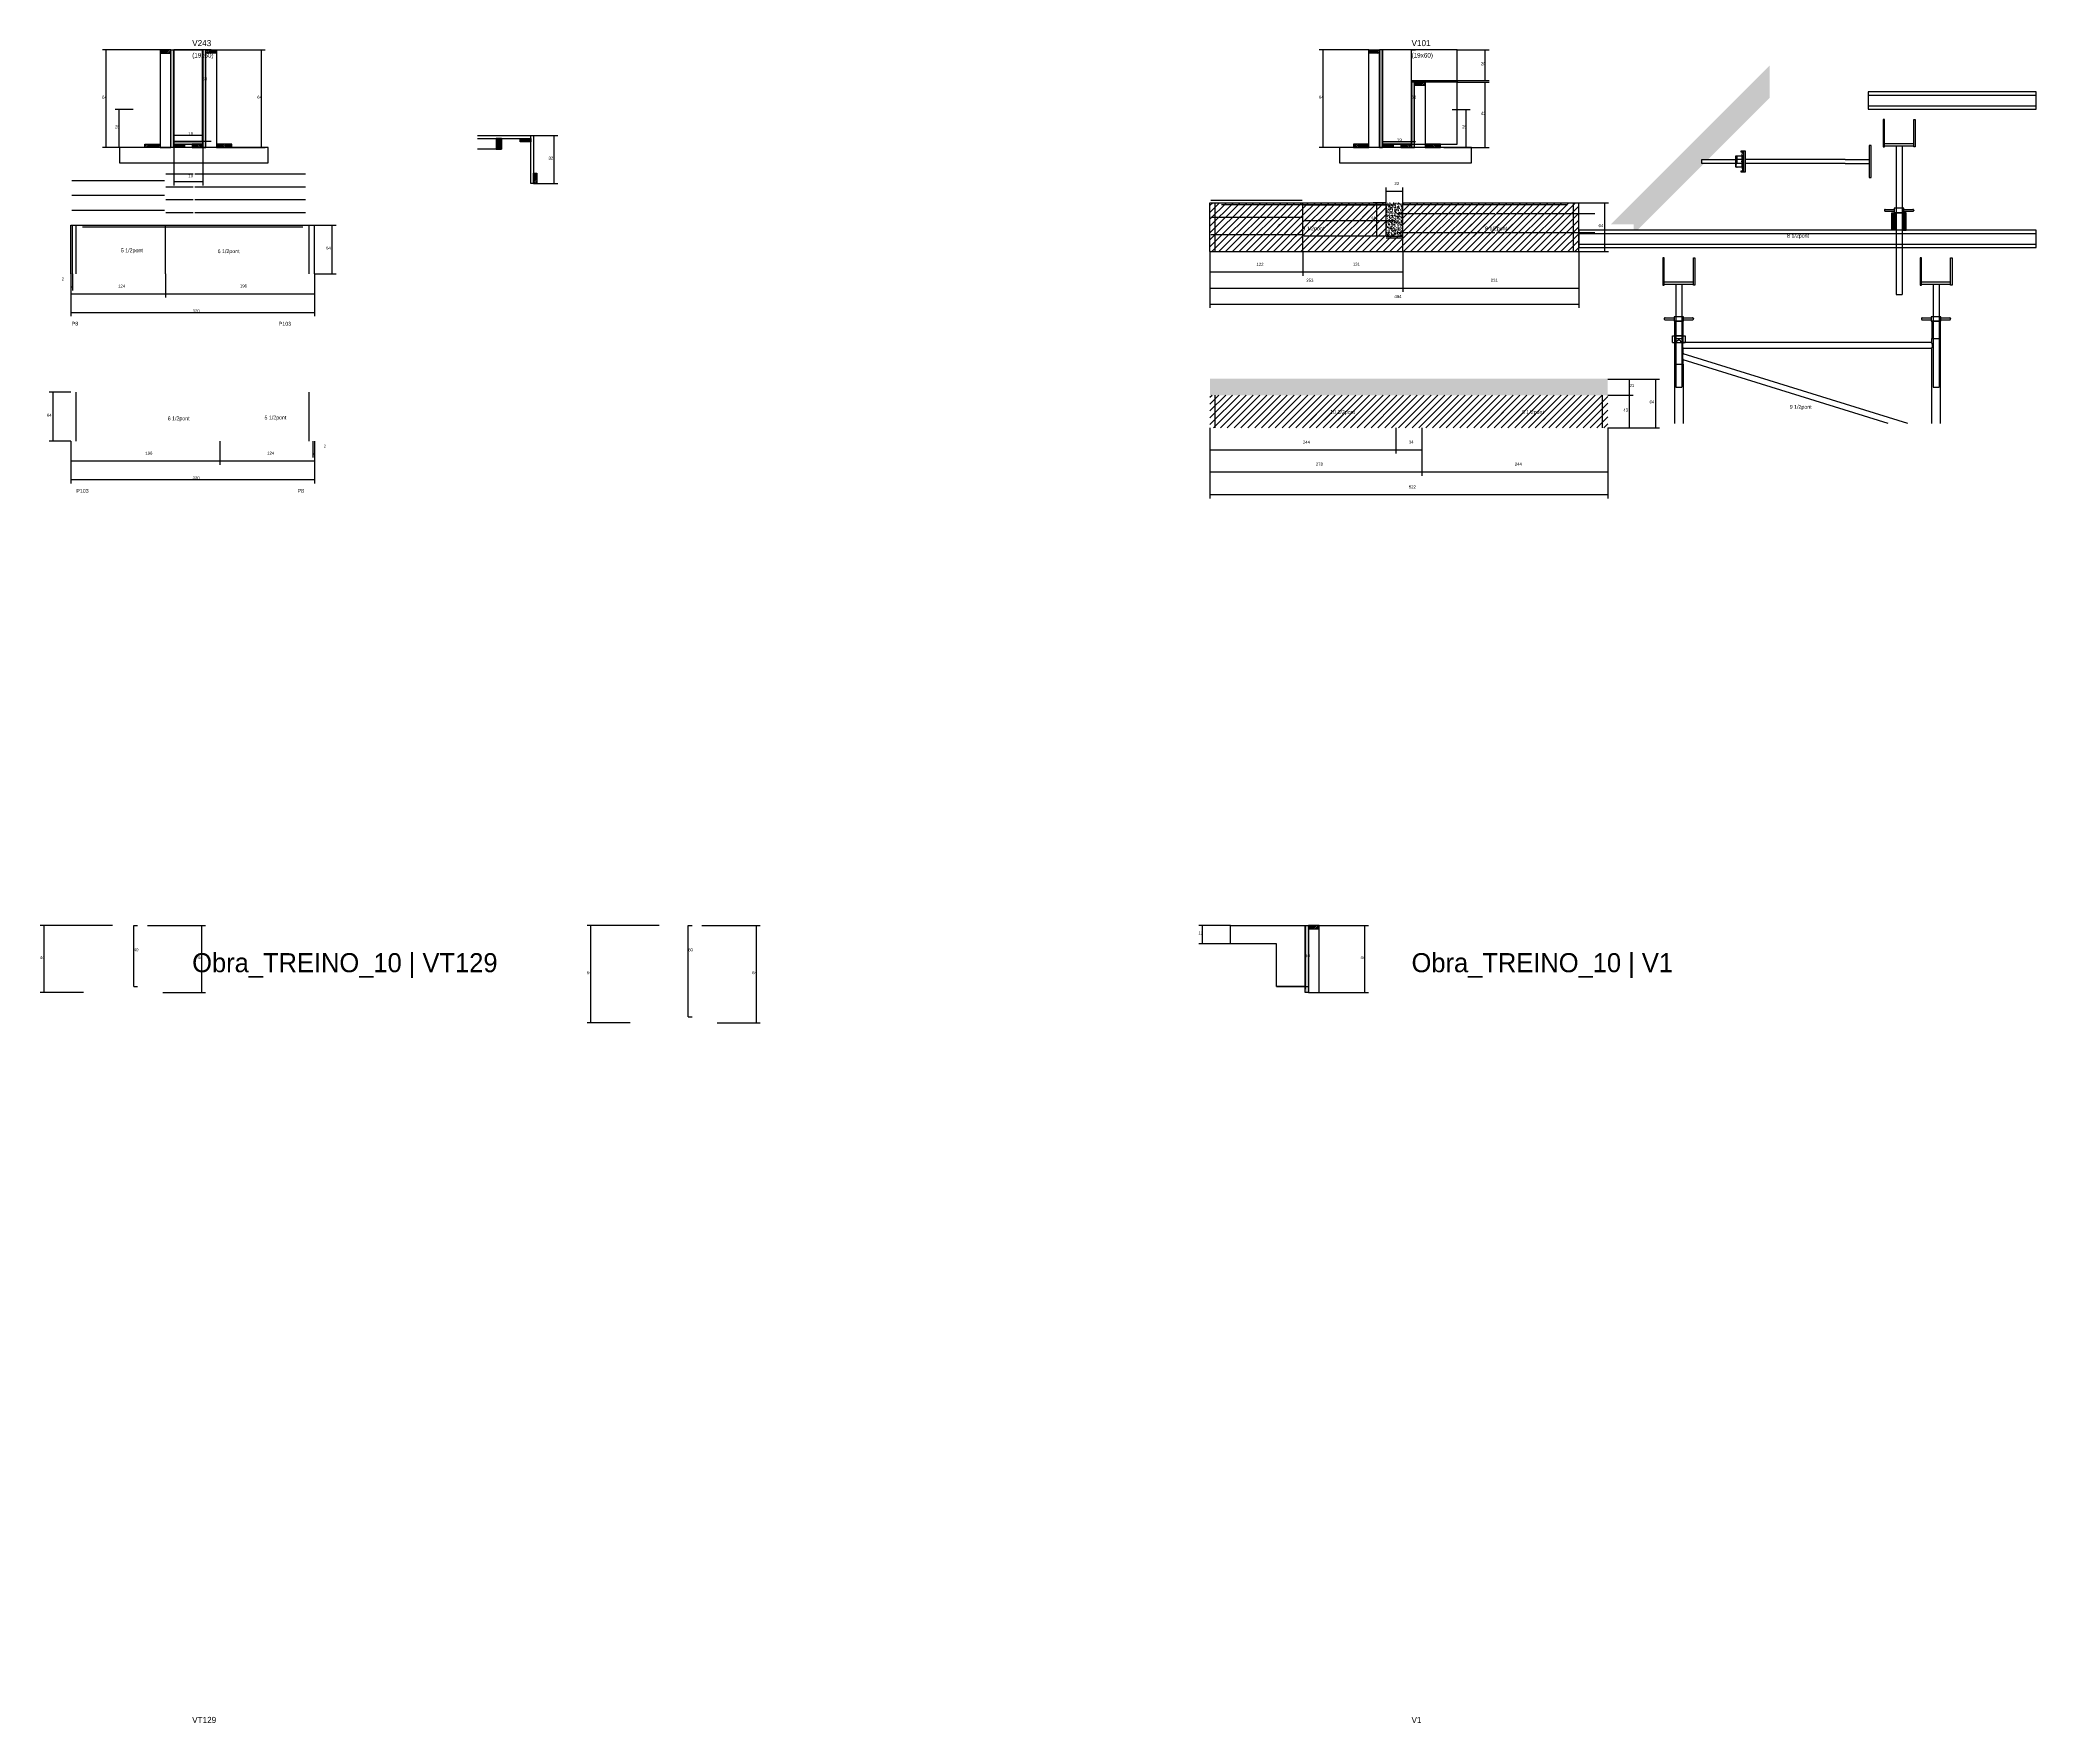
# Model space of a CAD drawing. Header units: metres. Extents: x -2848 to 22762, y -45195 to 1016.
# Drawn here: x 15800 to 18420, y -19795 to -17587 of the extents above; entities that cross this region are included whole.
import ezdxf

# ---------------------------------------------------------------- set-up
doc = ezdxf.new("R2010")
doc.units = ezdxf.units.M
for name, color, linetype in [('BARRA DE ANCORAGEM', 7, 'Continuous'), ('CONCRETO', 251, 'Continuous'), ('COTA', 4, 'Continuous'), ('Cota Seção (2x)', 4, 'Continuous'), ('Demarcação 2', 254, 'Continuous'), ('Escoras', 2, 'Continuous'), ('Forcador', 251, 'Continuous'), ('Hachura', 253, 'Continuous'), ('LABEL_ID', 3, 'Continuous'), ('Madeira', 126, 'Continuous'), ('NOMENCLATURA', 7, 'Continuous'), ('Painéis', 200, 'Continuous'), ('Perfil Metálico', 251, 'Continuous'), ('SARR_2.2x7', 40, 'Continuous'), ('Texto Seção', 7, 'Continuous')]:
    doc.layers.add(name, color=color, linetype=linetype)

msp = doc.modelspace()

# ---------------------------------------------------------------- hatches: boundary and pattern name
at = {"layer": 'COTA'}
h = msp.add_hatch(dxfattribs=at)
h.set_pattern_fill('AR-CONC', scale=0.03)
h.paths.add_polyline_path([(17566.5, -17844.5), (17588.5, -17844.5), (17588.5, -17800.5), (17566.5, -17800.5)])
h = msp.add_hatch(dxfattribs=at)
h.set_pattern_fill('AR-CONC', scale=0.03)
h.paths.add_polyline_path([(17335.5, -18031.2), (17335.5, -18053.2), (17857.5, -18053.2), (17857.5, -18031.2)])
at = {"layer": 'Demarcação 2'}
h = msp.add_hatch(color=8, dxfattribs=at)
h.dxf.hatch_style = 1
h.paths.add_polyline_path([(18070, -17662.8), (18070, -17620.4), (17861.5, -17828.8), (17891.6, -17828.8), (17891.6, -17836.4), (17896.4, -17836.4), (17984.2, -17748.6), (17980.5, -17748.6), (17980.5, -17744.1), (17988.6, -17744.1)])
at = {"layer": 'Hachura'}
h = msp.add_hatch(dxfattribs=at)
h.set_pattern_fill('ANSI31', scale=0.5)
h.paths.add_polyline_path([(15972, -17604.4), (15972, -17600), (15972, -17600), (15958, -17600), (15958, -17600), (15958, -17604.4), (15958, -17604.4), (15972, -17604.4)])
h = msp.add_hatch(color=8, dxfattribs=at)
h.dxf.hatch_style = 1
h.paths.add_polyline_path([(15976, -17600), (15972, -17600), (15972, -17600), (15972, -17728), (15972, -17728), (15976, -17728), (15976, -17728), (15976, -17600)])
h = msp.add_hatch(color=8, dxfattribs=at)
h.dxf.hatch_style = 1
h.paths.add_polyline_path([(16018, -17600), (16014, -17600), (16014, -17600), (16014, -17728), (16014, -17728), (16018, -17728), (16018, -17728), (16018, -17600)])
h = msp.add_hatch(dxfattribs=at)
h.set_pattern_fill('ANSI31', scale=0.5)
h.paths.add_polyline_path([(16018, -17604.4), (16018, -17600), (16018, -17600), (16032, -17600), (16032, -17600), (16032, -17604.4), (16032, -17604.4), (16018, -17604.4)])
h = msp.add_hatch(dxfattribs=at)
h.set_pattern_fill('ANSI31', scale=0.5)
h.paths.add_polyline_path([(17544, -17604.4), (17544, -17600), (17544, -17600), (17558, -17600), (17558, -17600), (17558, -17604.4), (17558, -17604.4), (17544, -17604.4)])
h = msp.add_hatch(color=8, dxfattribs=at)
h.dxf.hatch_style = 1
h.paths.add_polyline_path([(17562, -17600), (17558, -17600), (17558, -17600), (17558, -17728), (17558, -17728), (17562, -17728), (17562, -17728), (17562, -17600)])
h = msp.add_hatch(color=8, dxfattribs=at)
h.dxf.hatch_style = 1
h.paths.add_polyline_path([(17600, -17642.4), (17600, -17640), (17600, -17640), (17660, -17640), (17660, -17640), (17660, -17642.4), (17660, -17642.4), (17600, -17642.4)])
h = msp.add_hatch(color=8, dxfattribs=at)
h.dxf.hatch_style = 1
h.paths.add_polyline_path([(17604, -17642.4), (17600, -17642.4), (17600, -17642.4), (17600, -17728), (17600, -17728), (17604, -17728), (17604, -17728), (17604, -17642.4)])
h = msp.add_hatch(dxfattribs=at)
h.set_pattern_fill('ANSI31', scale=0.5)
h.paths.add_polyline_path([(17604, -17646.8), (17604, -17642.4), (17604, -17642.4), (17618, -17642.4), (17618, -17642.4), (17618, -17646.8), (17618, -17646.8), (17604, -17646.8)])
h = msp.add_hatch(dxfattribs=at)
h.set_pattern_fill('ANSI31', scale=0.5)
h.paths.add_polyline_path([(15938, -17728), (15938, -17723.6), (15938, -17723.6), (15958, -17723.6), (15958, -17723.6), (15958, -17728), (15958, -17728), (15938, -17728)])
h = msp.add_hatch(color=8, dxfattribs=at)
h.dxf.hatch_style = 1
h.paths.add_polyline_path([(16014, -17723.6), (16014, -17720), (16014, -17720), (15976, -17720), (15976, -17720), (15976, -17723.6), (15976, -17723.6), (16014, -17723.6)])
h = msp.add_hatch(dxfattribs=at)
h.set_pattern_fill('ANSI31', scale=0.5)
h.paths.add_polyline_path([(15976, -17728), (15976, -17723.6), (15976, -17723.6), (15990, -17723.6), (15990, -17723.6), (15990, -17728), (15990, -17728), (15976, -17728)])
h = msp.add_hatch(dxfattribs=at)
h.set_pattern_fill('ANSI31', scale=0.5)
h.paths.add_polyline_path([(16014, -17728), (16014, -17723.6), (16014, -17723.6), (16000, -17723.6), (16000, -17723.6), (16000, -17728), (16000, -17728), (16014, -17728)])
h = msp.add_hatch(dxfattribs=at)
h.set_pattern_fill('ANSI31', scale=0.5)
h.paths.add_polyline_path([(16052, -17728), (16052, -17723.6), (16052, -17723.6), (16032, -17723.6), (16032, -17723.6), (16032, -17728), (16032, -17728), (16052, -17728)])
h = msp.add_hatch(dxfattribs=at)
h.set_pattern_fill('ANSI31', scale=0.5)
h.paths.add_polyline_path([(16405.8, -17716), (16398.8, -17716), (16398.8, -17730), (16405.8, -17730)])
h = msp.add_hatch(dxfattribs=at)
h.set_pattern_fill('ANSI31', scale=0.5)
h.paths.add_polyline_path([(16430.2, -17716), (16430.2, -17720.4), (16430.2, -17720.4), (16444.2, -17720.4), (16444.2, -17720.4), (16444.2, -17716), (16444.2, -17716), (16430.2, -17716)])
h = msp.add_hatch(dxfattribs=at)
h.set_pattern_fill('ANSI31', scale=0.5)
h.paths.add_polyline_path([(17544, -17728), (17544, -17723.6), (17544, -17723.6), (17524, -17723.6), (17524, -17723.6), (17524, -17728), (17524, -17728), (17544, -17728)])
h = msp.add_hatch(color=8, dxfattribs=at)
h.dxf.hatch_style = 1
h.paths.add_polyline_path([(17562, -17723.6), (17562, -17720), (17562, -17720), (17600, -17720), (17600, -17720), (17600, -17723.6), (17600, -17723.6), (17562, -17723.6)])
h = msp.add_hatch(dxfattribs=at)
h.set_pattern_fill('ANSI31', scale=0.5)
h.paths.add_polyline_path([(17562, -17728), (17562, -17723.6), (17562, -17723.6), (17576, -17723.6), (17576, -17723.6), (17576, -17728), (17576, -17728), (17562, -17728)])
h = msp.add_hatch(dxfattribs=at)
h.set_pattern_fill('ANSI31', scale=0.5)
h.paths.add_polyline_path([(17600, -17728), (17600, -17723.6), (17600, -17723.6), (17586, -17723.6), (17586, -17723.6), (17586, -17728), (17586, -17728), (17600, -17728)])
h = msp.add_hatch(dxfattribs=at)
h.set_pattern_fill('ANSI31', scale=0.5)
h.paths.add_polyline_path([(17638, -17728), (17638, -17723.6), (17638, -17723.6), (17618, -17723.6), (17618, -17723.6), (17618, -17728), (17618, -17728), (17638, -17728)])
h = msp.add_hatch(dxfattribs=at)
h.set_pattern_fill('ANSI31', scale=0.5)
h.paths.add_polyline_path([(16447.8, -17775.4), (16452.2, -17775.4), (16452.2, -17775.4), (16452.2, -17761.5), (16452.2, -17761.5), (16447.8, -17761.5), (16447.8, -17761.5), (16447.8, -17775.4)])
h = msp.add_hatch(dxfattribs=at)
h.set_pattern_fill('ANSI31', scale=2)
h.paths.add_polyline_path([(17457.5, -17800.5), (17335.5, -17800.5), (17335.5, -17864.5), (17457.5, -17864.5)])
h = msp.add_hatch(dxfattribs=at)
h.set_pattern_fill('ANSI31', scale=2)
h.paths.add_polyline_path([(17566.5, -17800.5), (17457.5, -17800.5), (17457.5, -17864.5), (17588.5, -17864.5), (17588.5, -17844.5), (17566.5, -17844.5)])
h = msp.add_hatch(dxfattribs=at)
h.set_pattern_fill('ANSI31', scale=2)
h.paths.add_polyline_path([(17819.5, -17800.5), (17588.5, -17800.5), (17588.5, -17864.5), (17819.5, -17864.5)])
h = msp.add_hatch(dxfattribs=at)
h.set_pattern_fill('ANSI31', scale=2)
h.paths.add_polyline_path([(17420.2, -17844.7), (17487.8, -17844.7), (17487.8, -17844.7), (17493.3, -17828.7), (17493.3, -17828.7), (17425.7, -17828.7), (17425.7, -17828.7), (17420.2, -17844.7)])
h = msp.add_hatch(dxfattribs=at)
h.set_pattern_fill('ANSI31', scale=2)
h.paths.add_polyline_path([(17556.4, -17833.3), (17556.4, -17811.1), (17556.4, -17811.1), (17535.8, -17811.1), (17535.8, -17811.1), (17535.8, -17833.3), (17535.8, -17833.3), (17556.4, -17833.3)])
h = msp.add_hatch(dxfattribs=at)
h.set_pattern_fill('ANSI31', scale=2)
h.paths.add_polyline_path([(17660.1, -17844.7), (17727.7, -17844.7), (17727.7, -17844.7), (17733.2, -17828.7), (17733.2, -17828.7), (17665.6, -17828.7), (17665.6, -17828.7), (17660.1, -17844.7)])
h = msp.add_hatch(dxfattribs=at)
h.set_pattern_fill('ANSI31', scale=2)
h.paths.add_polyline_path([(17579.5, -18053), (17335.5, -18053), (17335.5, -18095.8), (17579.5, -18095.8)])
h = msp.add_hatch(dxfattribs=at)
h.set_pattern_fill('ANSI31', scale=2)
h.paths.add_polyline_path([(17452.9, -18085.6), (17527, -18085.6), (17527, -18085.6), (17532.5, -18069.6), (17532.5, -18069.6), (17458.4, -18069.6), (17458.4, -18069.6), (17452.9, -18085.6)])
h = msp.add_hatch(dxfattribs=at)
h.set_pattern_fill('ANSI31', scale=2)
h.paths.add_polyline_path([(17613.5, -18053), (17579.5, -18053), (17579.5, -18095.8), (17613.5, -18095.8)])
h = msp.add_hatch(dxfattribs=at)
h.set_pattern_fill('ANSI31', scale=2)
h.paths.add_polyline_path([(17857.5, -18053), (17613.5, -18053), (17613.5, -18095.8), (17857.5, -18095.8)])
h = msp.add_hatch(dxfattribs=at)
h.set_pattern_fill('ANSI31', scale=2)
h.paths.add_polyline_path([(17708.5, -18085.6), (17776.1, -18085.6), (17776.1, -18085.6), (17781.6, -18069.6), (17781.6, -18069.6), (17714, -18069.6), (17714, -18069.6), (17708.5, -18085.6)])
h = msp.add_hatch(color=8, dxfattribs=at)
h.dxf.hatch_style = 1
h.paths.add_polyline_path([(17460.6, -18748.6), (17464.6, -18748.6), (17464.6, -18748.6), (17464.6, -18836.6), (17464.6, -18836.6), (17460.6, -18836.6), (17460.6, -18836.6), (17460.6, -18748.6)])
h = msp.add_hatch(dxfattribs=at)
h.set_pattern_fill('ANSI31', scale=0.5)
h.paths.add_polyline_path([(17478.6, -18753), (17478.6, -18748.6), (17478.6, -18748.6), (17464.6, -18748.6), (17464.6, -18748.6), (17464.6, -18753), (17464.6, -18753), (17478.6, -18753)])
at = {"layer": 'Perfil Metálico'}
h = msp.add_hatch(color=8, dxfattribs=at)
h.dxf.hatch_style = 1
h.paths.add_polyline_path([(18230.3, -17836.4), (18234.8, -17836.4), (18234.8, -17813.6), (18230.3, -17813.6)])
h = msp.add_hatch(color=8, dxfattribs=at)
h.dxf.hatch_style = 1
h.paths.add_polyline_path([(18244.7, -17836.4), (18249.2, -17836.4), (18249.2, -17813.6), (18244.7, -17813.6)])

# ---------------------------------------------------------------- linework, layer by layer
at = {"layer": 'BARRA DE ANCORAGEM'}
for p, q in [((18025.56, -17750.9), (18025.51, -17751.43)), ((18025.51, -17751.43), (18025.56, -17751.97)), ((18025.73, -17750.39), (18025.56, -17750.9)), ((18025.56, -17751.97), (18025.73, -17752.47)), ((18026, -17749.93), (18025.73, -17750.39)), ((18025.73, -17752.47), (18026, -17752.94)), ((18026.36, -17749.53), (18026, -17749.93)), ((18026, -17752.94), (18026.36, -17753.33)), ((18026.79, -17749.22), (18026.36, -17749.53)), ((18026.36, -17753.33), (18026.79, -17753.65)), ((18027.28, -17749), (18026.79, -17749.22)), ((18026.79, -17753.65), (18027.28, -17753.86)), ((18033.4, -17738.8), (18034.6, -17733.5)), ((18033.4, -17753.9), (18034.6, -17759.2)), ((18035.7, -17732.7), (18035.7, -17760)), ((18070, -17743.7), (18038.4, -17743.7)), ((18070, -17749), (18038.4, -17749)), ((18169, -17743.7), (18070, -17743.7)), ((18169, -17749), (18070, -17749)), ((18169, -17743.7), (18200.5, -17743.7)), ((18169, -17749), (18200.5, -17749))]:
    msp.add_line(p, q, dxfattribs=at)
for points in [[(18202.9, -17767.2), (18202.9, -17725.5), (18200.5, -17725.5), (18200.5, -17767.2)], [(18025.5, -17744.1), (17980.5, -17744.1), (17980.5, -17748.6), (18025.5, -17748.6)], [(18035.7, -17732.7), (18032.2, -17732.7), (18032.2, -17733.5), (18035.7, -17733.5)], [(18035.7, -17738.8), (18033.4, -17738.8), (18033.4, -17753.9), (18035.7, -17753.9)], [(18038.4, -17760), (18038.4, -17732.7), (18035.7, -17732.7), (18035.7, -17760)], [(18035.7, -17759.2), (18032.2, -17759.2), (18032.2, -17760), (18035.7, -17760)]]:
    msp.add_lwpolyline(points, close=True, dxfattribs=at)
for points in [[(18033.4, -17753.9), (18025.5, -17753.9), (18025.5, -17738.8), (18033.4, -17738.8)], [(18033.4, -17743.7), (18027.3, -17743.7), (18027.3, -17738.8)], [(18033.4, -17749), (18027.3, -17749), (18027.3, -17743.7)], [(18033.4, -17746.8), (18035.7, -17746.8), (18035.7, -17745.9), (18033.4, -17745.9), (18033.4, -17746.8), (18033.4, -17745.9)]]:
    msp.add_lwpolyline(points, dxfattribs=at)
at = {"layer": 'CONCRETO'}
for points in [[(15976, -17600), (15976, -17600), (16014, -17600), (16014, -17628), (16014, -17628), (16014, -17720), (15976, -17720), (15976, -17600)], [(15976, -17720), (16014, -17720), (16014, -17600), (15976, -17600)], [(17600, -17640), (17660, -17640), (17660, -17600), (17600, -17600), (17600, -17600), (17562, -17600), (17562, -17723.6), (17562, -17723.6), (17562, -17720), (17600, -17720)], [(17562, -17723.6), (17660, -17723.6), (17660, -17600), (17562, -17600)], [(17422.6, -18772.6), (17362.6, -18772.6), (17362.6, -18748.6), (17422.6, -18748.6), (17422.6, -18748.6), (17460.6, -18748.6), (17460.6, -18832.2), (17460.6, -18832.2), (17460.6, -18828.6), (17422.6, -18828.6)]]:
    msp.add_lwpolyline(points, close=True, dxfattribs=at)
at = {"layer": 'COTA'}
for p, q in [((15958, -17600), (15882.3, -17600)), ((15887.3, -17728), (15887.3, -17600)), ((16032, -17600), (16095.9, -17600)), ((16090.9, -17728), (16090.9, -17600)), ((17544, -17600), (17479, -17600)), ((17484, -17728), (17484, -17600)), ((17660, -17600), (17701.7, -17600)), ((17696.7, -17640), (17696.7, -17600)), ((17660, -17640), (17701.7, -17640)), ((17660, -17642.4), (17701.7, -17642.4)), ((17696.7, -17728), (17696.7, -17642.4)), ((15922.7, -17678), (15899.1, -17678)), ((15904.1, -17728), (15904.1, -17678)), ((17653.3, -17678), (17676.9, -17678)), ((17671.9, -17728), (17671.9, -17678)), ((15942.4, -17728), (15882.3, -17728)), ((15922.7, -17728), (15899.1, -17728)), ((15976, -17728), (15976, -17777.7)), ((16014, -17728), (16014, -17777.7)), ((16047.6, -17728), (16095.9, -17728)), ((16447.8, -17712.4), (16480, -17712.4)), ((16475, -17775.4), (16475, -17712.4)), ((17544, -17728), (17479, -17728)), ((17642.4, -17728), (17701.7, -17728)), ((17653.3, -17728), (17676.9, -17728)), ((15976, -17772.7), (16014, -17772.7)), ((16447.8, -17775.4), (16480, -17775.4)), ((17566.5, -17800.5), (17566.5, -17780.3)), ((17588.5, -17800.5), (17588.5, -17780.3)), ((17566.5, -17800.5), (17549.6, -17800.5)), ((17554.6, -17844.5), (17554.6, -17800.5)), ((17566.5, -17785.3), (17588.5, -17785.3)), ((17819.5, -17800.5), (17858.5, -17800.5)), ((17853.5, -17864.5), (17853.5, -17800.5)), ((16160.4, -17829.9), (16188.8, -17829.9)), ((16183.8, -17893.9), (16183.8, -17829.9)), ((17566.5, -17844.5), (17549.6, -17844.5)), ((17335.5, -17864.5), (17335.5, -17896.3)), ((17335.5, -17864.5), (17335.5, -17938.5)), ((17335.5, -17864.5), (17335.5, -17917.4)), ((17457.5, -17864.5), (17457.5, -17896.3)), ((17457.5, -17864.5), (17457.5, -17896.3)), ((17588.5, -17864.5), (17588.5, -17896.3)), ((17588.5, -17864.5), (17588.5, -17917.4)), ((17588.5, -17864.5), (17588.5, -17917.4)), ((17819.5, -17864.5), (17819.5, -17917.4)), ((17819.5, -17864.5), (17858.5, -17864.5)), ((17819.5, -17864.5), (17819.5, -17938.5)), ((15840.9, -17893.9), (15840.9, -17924.9)), ((15840.9, -17893.9), (15840.9, -17949.4)), ((15840.9, -17893.9), (15840.9, -17915.6)), ((15840.9, -17910.6), (15842.9, -17910.6)), ((15842.9, -17893.9), (15842.9, -17915.6)), ((15964.9, -17893.9), (15964.9, -17924.9)), ((15964.9, -17893.9), (15964.9, -17924.9)), ((16160.4, -17893.9), (16160.4, -17924.9)), ((16160.4, -17893.9), (16160.4, -17949.4)), ((16160.4, -17893.9), (16188.8, -17893.9)), ((17335.5, -17891.3), (17457.5, -17891.3)), ((17335.5, -17912.4), (17588.5, -17912.4)), ((17457.5, -17891.3), (17588.5, -17891.3)), ((17588.5, -17912.4), (17819.5, -17912.4)), ((15840.9, -17919.9), (15964.9, -17919.9)), ((15964.9, -17919.9), (16160.4, -17919.9)), ((17335.5, -17933.5), (17819.5, -17933.5)), ((15840.9, -17944.4), (16160.4, -17944.4)), ((17857.5, -18031.8), (17891, -18031.8)), ((17857.5, -18031.8), (17925.4, -18031.8)), ((17886, -18053), (17886, -18031.8)), ((17920.4, -18095.8), (17920.4, -18031.8)), ((15840.9, -18049.2), (15812.5, -18049.2)), ((15817.5, -18113.2), (15817.5, -18049.2)), ((17857.5, -18053), (17891, -18053)), ((17857.5, -18053), (17891, -18053)), ((17886, -18095.8), (17886, -18053)), ((17335.5, -18095.8), (17335.5, -18158.6)), ((17335.5, -18095.8), (17335.5, -18129.6)), ((17335.5, -18095.8), (17335.5, -18188.3)), ((17579.5, -18095.8), (17579.5, -18129.6)), ((17579.5, -18095.8), (17579.5, -18129.6)), ((17613.5, -18095.8), (17613.5, -18158.6)), ((17613.5, -18095.8), (17613.5, -18158.6)), ((17613.5, -18095.8), (17613.5, -18129.6)), ((17857.5, -18095.8), (17857.5, -18158.6)), ((17857.5, -18095.8), (17891, -18095.8)), ((17857.5, -18095.8), (17925.4, -18095.8)), ((17857.5, -18095.8), (17857.5, -18188.3)), ((15840.9, -18113.2), (15812.5, -18113.2)), ((15840.9, -18113.2), (15840.9, -18144.2)), ((15840.9, -18113.2), (15840.9, -18168.7)), ((16036.4, -18113.2), (16036.4, -18144.2)), ((16036.4, -18113.2), (16036.4, -18144.2)), ((16158.4, -18113.2), (16158.4, -18134.9)), ((16160.4, -18113.2), (16160.4, -18144.2)), ((16160.4, -18113.2), (16160.4, -18168.7)), ((16160.4, -18113.2), (16160.4, -18134.9)), ((17335.5, -18124.6), (17579.5, -18124.6)), ((17579.5, -18124.6), (17613.5, -18124.6)), ((15840.9, -18139.2), (16036.4, -18139.2)), ((16036.4, -18139.2), (16160.4, -18139.2)), ((16158.4, -18129.9), (16160.4, -18129.9)), ((15840.9, -18163.7), (16160.4, -18163.7)), ((17335.5, -18153.6), (17613.5, -18153.6)), ((17613.5, -18153.6), (17857.5, -18153.6)), ((17335.5, -18183.3), (17857.5, -18183.3)), ((15895.3, -18748.6), (15800.6, -18748.6)), ((15805.6, -18836.6), (15805.6, -18748.6)), ((15941.3, -18748.6), (16017.7, -18748.6)), ((16012.7, -18836.6), (16012.7, -18748.6)), ((16612.9, -18748.6), (16518.2, -18748.6)), ((16523.2, -18876.6), (16523.2, -18748.6)), ((16668.9, -18748.6), (16745.4, -18748.6)), ((16740.4, -18876.6), (16740.4, -18748.6)), ((17362.6, -18748.6), (17320.9, -18748.6)), ((17325.9, -18772.6), (17325.9, -18748.6)), ((17478.6, -18748.6), (17543.6, -18748.6)), ((17538.6, -18836.6), (17538.6, -18748.6)), ((17362.6, -18772.6), (17320.9, -18772.6)), ((15857.3, -18836.6), (15800.6, -18836.6)), ((15961.3, -18836.6), (16017.7, -18836.6)), ((17478.6, -18836.6), (17543.6, -18836.6)), ((16574.9, -18876.6), (16518.2, -18876.6)), ((16688.9, -18876.6), (16745.4, -18876.6))]:
    msp.add_line(p, q, dxfattribs=at)
at = {"layer": 'Cota Seção (2x)'}
for p, q in [((16025, -17600), (16008.5, -17600)), ((16013.5, -17720), (16013.5, -17600)), ((17600, -17720), (17600, -17600)), ((17600, -17600), (17605, -17600)), ((15976, -17728), (15976, -17707)), ((15976, -17712), (16014, -17712)), ((16025, -17720), (16008.5, -17720)), ((16014, -17728), (16014, -17707)), ((17562, -17728), (17562, -17715)), ((17562, -17720), (17600, -17720)), ((17600, -17728), (17600, -17715)), ((17600, -17720), (17605, -17720)), ((15923.3, -18828.6), (15923.3, -18748.6)), ((15923.3, -18748.6), (15928.3, -18748.6)), ((16650.9, -18868.6), (16650.9, -18748.6)), ((16650.9, -18748.6), (16655.9, -18748.6)), ((17422.6, -18748.6), (17465.6, -18748.6)), ((17460.6, -18828.6), (17460.6, -18748.6)), ((15923.3, -18828.6), (15928.3, -18828.6)), ((17422.6, -18828.6), (17465.6, -18828.6)), ((16650.9, -18868.6), (16655.9, -18868.6))]:
    msp.add_line(p, q, dxfattribs=at)
at = {"layer": 'Escoras'}
for p, q in [((18245.4, -17813.6), (18234.1, -17813.6)), ((17945.1, -17955.9), (17945.1, -18090)), ((17956.3, -17955.9), (17945.1, -17955.9)), ((17956.3, -17978.4), (17956.3, -17955.9)), ((18293.8, -17955.9), (18282.6, -17955.9)), ((18282.6, -17955.9), (18282.6, -17978.4)), ((18293.8, -17955.9), (18293.8, -18090)), ((17942.3, -17975), (17959.2, -17975)), ((17942.3, -17983.8), (17942.3, -17975)), ((17942.3, -17983.8), (17947.8, -17983.8)), ((17945.1, -17978.4), (17956.3, -17978.4)), ((17954.7, -17975), (17946.8, -17975)), ((17954.7, -17984.1), (17946.8, -17984.1)), ((17947.89, -17983.04), (17947.79, -17983.8)), ((17948.18, -17982.34), (17947.89, -17983.04)), ((17948.65, -17981.73), (17948.18, -17982.34)), ((17949.26, -17981.27), (17948.65, -17981.73)), ((17949.96, -17980.98), (17949.26, -17981.27)), ((17950.72, -17980.88), (17949.96, -17980.98)), ((17951.47, -17980.98), (17950.72, -17980.88)), ((17952.18, -17981.27), (17951.47, -17980.98)), ((17952.79, -17981.73), (17952.18, -17981.27)), ((17953.25, -17982.34), (17952.79, -17981.73)), ((17953.54, -17983.04), (17953.25, -17982.34)), ((17953.64, -17983.8), (17953.54, -17983.04)), ((17953.6, -17983.8), (17959.2, -17983.8)), ((17955.46, -17987.19), (17955.43, -17987.85)), ((17955.43, -17987.85), (17955.46, -17988.51)), ((17955.53, -17986.53), (17955.46, -17987.19)), ((17955.46, -17988.51), (17955.53, -17989.17)), ((17955.66, -17985.89), (17955.53, -17986.53)), ((17955.53, -17989.17), (17955.66, -17989.82)), ((17955.84, -17985.25), (17955.66, -17985.89)), ((17955.66, -17989.82), (17955.84, -17990.45)), ((17956.07, -17984.63), (17955.84, -17985.25)), ((17955.84, -17990.45), (17956.07, -17991.08)), ((17956.34, -17984.03), (17956.07, -17984.63)), ((17956.07, -17991.08), (17956.34, -17991.68)), ((17956.3, -17984), (17956.3, -17978.4)), ((18282.6, -17984), (17956.3, -17984)), ((18282.6, -17991.7), (17956.3, -17991.7)), ((17956.3, -17998), (17956.3, -17991.7)), ((17959.2, -17975), (17959.2, -17983.8)), ((18282.87, -17984.63), (18282.59, -17984.03)), ((18282.59, -17991.68), (18282.87, -17991.08)), ((18282.6, -17978.4), (18293.8, -17978.4)), ((18282.6, -17984), (18282.6, -17978.4)), ((18282.6, -18090), (18282.6, -17991.7)), ((18283.1, -17985.25), (18282.87, -17984.63)), ((18282.87, -17991.08), (18283.1, -17990.45)), ((18283.27, -17985.89), (18283.1, -17985.25)), ((18283.1, -17990.45), (18283.27, -17989.82)), ((18283.4, -17986.53), (18283.27, -17985.89)), ((18283.27, -17989.82), (18283.4, -17989.17)), ((18283.48, -17987.19), (18283.4, -17986.53)), ((18283.4, -17989.17), (18283.48, -17988.51)), ((18283.5, -17987.85), (18283.48, -17987.19)), ((18283.48, -17988.51), (18283.5, -17987.85)), ((17945.1, -18012.2), (17956.3, -18012.2)), ((17955.45, -18001.55), (17955.43, -18002.28)), ((17955.43, -18002.28), (17955.45, -18003.01)), ((17955.53, -18000.82), (17955.45, -18001.55)), ((17955.45, -18003.01), (17955.53, -18003.73)), ((17955.66, -18000.11), (17955.53, -18000.82)), ((17955.53, -18003.73), (17955.66, -18004.45)), ((17955.84, -17999.4), (17955.66, -18000.11)), ((17955.66, -18004.45), (17955.84, -18005.16)), ((17956.07, -17998.71), (17955.84, -17999.4)), ((17955.84, -18005.16), (17956.07, -18005.85)), ((17956.34, -17998.03), (17956.07, -17998.71)), ((17956.07, -18005.85), (17956.34, -18006.53)), ((18251.1, -18090), (17956.3, -17998.5)), ((18225.3, -18090), (17956.3, -18006.5)), ((17956.3, -18012.2), (17956.3, -18006.5)), ((17956.3, -18012.2), (17956.3, -18090))]:
    msp.add_line(p, q, dxfattribs=at)
at = {"layer": 'Forcador'}
for p, q in [((18220.6, -17722.7), (18258.9, -17722.7)), ((18220.6, -17725.8), (18258.9, -17725.8)), ((18235.8, -17725.8), (18235.8, -17836.4)), ((18243.7, -17725.8), (18243.7, -17836.4)), ((18220.6, -17810.2), (18220.6, -17810.6)), ((18220.65, -17810.04), (18220.64, -17810.18)), ((18220.64, -17810.63), (18220.65, -17810.76)), ((18220.68, -17809.91), (18220.65, -17810.04)), ((18220.65, -17810.76), (18220.68, -17810.89)), ((18220.72, -17809.79), (18220.68, -17809.91)), ((18220.68, -17810.89), (18220.72, -17811.01)), ((18220.78, -17809.67), (18220.72, -17809.79)), ((18220.72, -17811.01), (18220.78, -17811.13)), ((18220.85, -17809.56), (18220.78, -17809.67)), ((18220.94, -17809.46), (18220.85, -17809.56)), ((18221.04, -17809.37), (18220.94, -17809.46)), ((18221.15, -17809.3), (18221.04, -17809.37)), ((18221.27, -17809.24), (18221.15, -17809.3)), ((18221.39, -17809.2), (18221.27, -17809.24)), ((18221.52, -17809.17), (18221.39, -17809.2)), ((18221.65, -17809.16), (18221.52, -17809.17)), ((18221.7, -17809.2), (18233.5, -17809.2)), ((18246.1, -17809.2), (18257.9, -17809.2)), ((18258.01, -17809.17), (18257.88, -17809.16)), ((18258.14, -17809.2), (18258.01, -17809.17)), ((18258.27, -17809.24), (18258.14, -17809.2)), ((18258.38, -17809.3), (18258.27, -17809.24)), ((18258.49, -17809.37), (18258.38, -17809.3)), ((18258.59, -17809.46), (18258.49, -17809.37)), ((18258.68, -17809.56), (18258.59, -17809.46)), ((18258.76, -17809.67), (18258.68, -17809.56)), ((18258.81, -17809.79), (18258.76, -17809.67)), ((18258.76, -17811.13), (18258.81, -17811.01)), ((18258.86, -17809.91), (18258.81, -17809.79)), ((18258.81, -17811.01), (18258.86, -17810.89)), ((18258.88, -17810.04), (18258.86, -17809.91)), ((18258.86, -17810.89), (18258.88, -17810.76)), ((18258.89, -17810.18), (18258.88, -17810.04)), ((18258.88, -17810.76), (18258.89, -17810.63)), ((18258.9, -17810.2), (18258.9, -17810.6)), ((18220.78, -17811.13), (18220.85, -17811.24)), ((18220.85, -17811.24), (18220.94, -17811.34)), ((18220.94, -17811.34), (18221.04, -17811.43)), ((18221.04, -17811.43), (18221.15, -17811.5)), ((18221.15, -17811.5), (18221.27, -17811.56)), ((18221.27, -17811.56), (18221.39, -17811.6)), ((18221.39, -17811.6), (18221.52, -17811.63)), ((18221.52, -17811.63), (18221.65, -17811.64)), ((18221.7, -17811.6), (18233.5, -17811.6)), ((18235.8, -17836.4), (18235.8, -17859.2)), ((18243.7, -17836.4), (18243.7, -17859.2)), ((18246.1, -17811.6), (18257.9, -17811.6)), ((18257.88, -17811.64), (18258.01, -17811.63)), ((18258.01, -17811.63), (18258.14, -17811.6)), ((18258.14, -17811.6), (18258.27, -17811.56)), ((18258.27, -17811.56), (18258.38, -17811.5)), ((18258.38, -17811.5), (18258.49, -17811.43)), ((18258.49, -17811.43), (18258.59, -17811.34)), ((18258.59, -17811.34), (18258.68, -17811.24)), ((18258.68, -17811.24), (18258.76, -17811.13)), ((18235.8, -17859.2), (18235.8, -17920.8)), ((18243.7, -17859.2), (18243.7, -17920.8)), ((17931.6, -17904.2), (17969.8, -17904.2)), ((17931.6, -17907.3), (17969.8, -17907.3)), ((17946.8, -17907.3), (17946.8, -18042.3)), ((17954.7, -17907.3), (17954.7, -18042.3)), ((18269.1, -17904.2), (18307.3, -17904.2)), ((18269.1, -17907.3), (18307.3, -17907.3)), ((18284.3, -17907.3), (18284.3, -18042.3)), ((18292.2, -17907.3), (18292.2, -18042.3)), ((18235.8, -17920.8), (18243.7, -17920.8)), ((17931.6, -17952.39), (17931.59, -17952.53)), ((17931.59, -17952.98), (17931.6, -17953.11)), ((17931.63, -17952.26), (17931.6, -17952.39)), ((17931.6, -17952.5), (17931.6, -17953)), ((17931.6, -17953.11), (17931.63, -17953.24)), ((17931.67, -17952.14), (17931.63, -17952.26)), ((17931.63, -17953.24), (17931.67, -17953.36)), ((17931.73, -17952.02), (17931.67, -17952.14)), ((17931.67, -17953.36), (17931.73, -17953.48)), ((17931.8, -17951.91), (17931.73, -17952.02)), ((17931.73, -17953.48), (17931.8, -17953.59)), ((17931.89, -17951.81), (17931.8, -17951.91)), ((17931.8, -17953.59), (17931.89, -17953.69)), ((17931.99, -17951.72), (17931.89, -17951.81)), ((17931.89, -17953.69), (17931.99, -17953.78)), ((17932.1, -17951.65), (17931.99, -17951.72)), ((17931.99, -17953.78), (17932.1, -17953.85)), ((17932.22, -17951.59), (17932.1, -17951.65)), ((17932.1, -17953.85), (17932.22, -17953.91)), ((17932.34, -17951.55), (17932.22, -17951.59)), ((17932.22, -17953.91), (17932.34, -17953.95)), ((17932.47, -17951.52), (17932.34, -17951.55)), ((17932.34, -17953.95), (17932.47, -17953.98)), ((17932.61, -17951.51), (17932.47, -17951.52)), ((17932.47, -17953.98), (17932.61, -17953.99)), ((17932.6, -17951.5), (17944.4, -17951.5)), ((17932.6, -17954), (17944.4, -17954)), ((17957, -17951.5), (17968.8, -17951.5)), ((17957, -17954), (17968.8, -17954)), ((17968.96, -17951.52), (17968.83, -17951.51)), ((17968.83, -17953.99), (17968.96, -17953.98)), ((17969.09, -17951.55), (17968.96, -17951.52)), ((17968.96, -17953.98), (17969.09, -17953.95)), ((17969.22, -17951.59), (17969.09, -17951.55)), ((17969.09, -17953.95), (17969.22, -17953.91)), ((17969.34, -17951.65), (17969.22, -17951.59)), ((17969.22, -17953.91), (17969.34, -17953.85)), ((17969.45, -17951.72), (17969.34, -17951.65)), ((17969.34, -17953.85), (17969.45, -17953.78)), ((17969.55, -17951.81), (17969.45, -17951.72)), ((17969.45, -17953.78), (17969.55, -17953.69)), ((17969.63, -17951.91), (17969.55, -17951.81)), ((17969.55, -17953.69), (17969.63, -17953.59)), ((17969.71, -17952.02), (17969.63, -17951.91)), ((17969.63, -17953.59), (17969.71, -17953.48)), ((17969.77, -17952.14), (17969.71, -17952.02)), ((17969.71, -17953.48), (17969.77, -17953.36)), ((17969.81, -17952.26), (17969.77, -17952.14)), ((17969.77, -17953.36), (17969.81, -17953.24)), ((17969.8, -17952.5), (17969.8, -17953)), ((17969.83, -17952.39), (17969.81, -17952.26)), ((17969.81, -17953.24), (17969.83, -17953.11)), ((17969.84, -17952.53), (17969.83, -17952.39)), ((17969.83, -17953.11), (17969.84, -17952.98)), ((18269.1, -17952.39), (18269.09, -17952.53)), ((18269.09, -17952.98), (18269.1, -17953.11)), ((18269.13, -17952.26), (18269.1, -17952.39)), ((18269.1, -17952.5), (18269.1, -17953)), ((18269.1, -17953.11), (18269.13, -17953.24)), ((18269.17, -17952.14), (18269.13, -17952.26)), ((18269.13, -17953.24), (18269.17, -17953.36)), ((18269.23, -17952.02), (18269.17, -17952.14)), ((18269.17, -17953.36), (18269.23, -17953.48)), ((18269.3, -17951.91), (18269.23, -17952.02)), ((18269.23, -17953.48), (18269.3, -17953.59)), ((18269.39, -17951.81), (18269.3, -17951.91)), ((18269.3, -17953.59), (18269.39, -17953.69)), ((18269.49, -17951.72), (18269.39, -17951.81)), ((18269.39, -17953.69), (18269.49, -17953.78)), ((18269.6, -17951.65), (18269.49, -17951.72)), ((18269.49, -17953.78), (18269.6, -17953.85)), ((18269.72, -17951.59), (18269.6, -17951.65)), ((18269.6, -17953.85), (18269.72, -17953.91)), ((18269.84, -17951.55), (18269.72, -17951.59)), ((18269.72, -17953.91), (18269.84, -17953.95)), ((18269.97, -17951.52), (18269.84, -17951.55)), ((18269.84, -17953.95), (18269.97, -17953.98)), ((18270.11, -17951.51), (18269.97, -17951.52)), ((18269.97, -17953.98), (18270.11, -17953.99)), ((18270.1, -17951.5), (18281.9, -17951.5)), ((18270.1, -17954), (18281.9, -17954)), ((18294.5, -17951.5), (18306.3, -17951.5)), ((18294.5, -17954), (18306.3, -17954)), ((18306.46, -17951.52), (18306.33, -17951.51)), ((18306.33, -17953.99), (18306.46, -17953.98)), ((18306.59, -17951.55), (18306.46, -17951.52)), ((18306.46, -17953.98), (18306.59, -17953.95)), ((18306.72, -17951.59), (18306.59, -17951.55)), ((18306.59, -17953.95), (18306.72, -17953.91)), ((18306.84, -17951.65), (18306.72, -17951.59)), ((18306.72, -17953.91), (18306.84, -17953.85)), ((18306.95, -17951.72), (18306.84, -17951.65)), ((18306.84, -17953.85), (18306.95, -17953.78)), ((18307.05, -17951.81), (18306.95, -17951.72)), ((18306.95, -17953.78), (18307.05, -17953.69)), ((18307.13, -17951.91), (18307.05, -17951.81)), ((18307.05, -17953.69), (18307.13, -17953.59)), ((18307.21, -17952.02), (18307.13, -17951.91)), ((18307.13, -17953.59), (18307.21, -17953.48)), ((18307.27, -17952.14), (18307.21, -17952.02)), ((18307.21, -17953.48), (18307.27, -17953.36)), ((18307.31, -17952.26), (18307.27, -17952.14)), ((18307.27, -17953.36), (18307.31, -17953.24)), ((18307.3, -17952.5), (18307.3, -17953)), ((18307.33, -17952.39), (18307.31, -17952.26)), ((18307.31, -17953.24), (18307.33, -17953.11)), ((18307.34, -17952.53), (18307.33, -17952.39)), ((18307.33, -17953.11), (18307.34, -17952.98)), ((17946.8, -18042.3), (17954.7, -18042.3)), ((18284.3, -18042.3), (18292.2, -18042.3))]:
    msp.add_line(p, q, dxfattribs=at)
for points in [[(18218.7, -17691.2), (18218.7, -17727.2), (18220.6, -17727.2), (18220.6, -17691.2)], [(18260.8, -17691.2), (18260.8, -17727.2), (18258.9, -17727.2), (18258.9, -17691.2)], [(18233.5, -17807.7), (18233.5, -17813.6), (18246.1, -17813.6), (18246.1, -17807.7)], [(17929.7, -17872.7), (17929.7, -17908.7), (17931.6, -17908.7), (17931.6, -17872.7)], [(17971.8, -17872.7), (17971.8, -17908.7), (17969.8, -17908.7), (17969.8, -17872.7)], [(18267.2, -17872.7), (18267.2, -17908.7), (18269.1, -17908.7), (18269.1, -17872.7)], [(18309.3, -17872.7), (18309.3, -17908.7), (18307.3, -17908.7), (18307.3, -17872.7)], [(17944.4, -17950.1), (17944.4, -17955.9), (17957, -17955.9), (17957, -17950.1)], [(18281.9, -17950.1), (18281.9, -17955.9), (18294.5, -17955.9), (18294.5, -17950.1)]]:
    msp.add_lwpolyline(points, close=True, dxfattribs=at)
at = {"layer": 'Madeira'}
for points in [[(15972, -17604.4), (15972, -17600), (15958, -17600), (15958, -17604.4)], [(15972, -17600), (15958, -17600), (15958, -17728), (15972, -17728)], [(16018, -17604.4), (16018, -17600), (16032, -17600), (16032, -17604.4)], [(16018, -17600), (16032, -17600), (16032, -17728), (16018, -17728)], [(17544, -17604.4), (17544, -17600), (17558, -17600), (17558, -17604.4)], [(17544, -17600), (17558, -17600), (17558, -17728), (17544, -17728)], [(17604, -17646.8), (17604, -17642.4), (17618, -17642.4), (17618, -17646.8)], [(17604, -17642.4), (17618, -17642.4), (17618, -17728), (17604, -17728)], [(15904.6, -17748), (16099.7, -17748), (16099.7, -17728), (15904.6, -17728)], [(15938, -17728), (15938, -17723.6), (15958, -17723.6), (15958, -17728)], [(15976, -17728), (15976, -17723.6), (15990, -17723.6), (15990, -17728)], [(16014, -17728), (16014, -17723.6), (16000, -17723.6), (16000, -17728)], [(16052, -17728), (16052, -17723.6), (16032, -17723.6), (16032, -17728)], [(16405.8, -17730), (16405.8, -17716), (16398.8, -17716), (16398.8, -17730)], [(16430.2, -17716), (16444.2, -17716), (16444.2, -17720.4), (16430.2, -17720.4)], [(17505.6, -17748), (17678.6, -17748), (17678.6, -17728), (17505.6, -17728)], [(17544, -17728), (17544, -17723.6), (17524, -17723.6), (17524, -17728)], [(17562, -17728), (17562, -17723.6), (17576, -17723.6), (17576, -17728)], [(17600, -17728), (17600, -17723.6), (17586, -17723.6), (17586, -17728)], [(17638, -17728), (17638, -17723.6), (17618, -17723.6), (17618, -17728)], [(16447.8, -17775.4), (16447.8, -17761.5), (16452.2, -17761.5), (16452.2, -17775.4)], [(17478.6, -18753), (17478.6, -18748.6), (17464.6, -18748.6), (17464.6, -18753)], [(17478.6, -18748.6), (17464.6, -18748.6), (17464.6, -18836.6), (17478.6, -18836.6)]]:
    msp.add_lwpolyline(points, close=True, dxfattribs=at)
msp.add_lwpolyline([(16405.8, -17716), (16405.8, -17730), (16374.4, -17730)], dxfattribs=at)
at = {"layer": 'Painéis'}
for p, q in [((15976, -17728), (15976, -17600)), ((16014, -17728), (16014, -17600)), ((17558, -17728), (17558, -17600)), ((17600, -17640), (17660, -17640)), ((17600, -17728), (17600, -17642.4)), ((15976, -17720), (16014, -17720)), ((15976, -17723.6), (15976, -17720)), ((16014, -17723.6), (16014, -17720)), ((16374.3, -17712.4), (16444.2, -17712.4)), ((16374.4, -17716), (16444.2, -17716)), ((17562, -17720), (17600, -17720)), ((17562, -17723.6), (17562, -17720)), ((17600, -17723.6), (17600, -17720)), ((17335.5, -17800.5), (17566.5, -17800.5)), ((17335.5, -17864.5), (17335.5, -17800.5)), ((17457.5, -17864.5), (17457.5, -17800.5)), ((17566.5, -17844.5), (17566.5, -17800.5)), ((17588.5, -17800.5), (17819.5, -17800.5)), ((17588.5, -17864.5), (17588.5, -17800.5)), ((17819.5, -17864.5), (17819.5, -17800.5)), ((15840.9, -17829.9), (16160.4, -17829.9)), ((15840.9, -17893.9), (15840.9, -17829.9)), ((15842.9, -17893.9), (15842.9, -17829.9)), ((15964.9, -17893.9), (15964.9, -17829.9)), ((16160.4, -17893.9), (16160.4, -17829.9)), ((17566.5, -17844.5), (17588.5, -17844.5)), ((17335.5, -17864.5), (17588.5, -17864.5)), ((17588.5, -17864.5), (17819.5, -17864.5))]:
    msp.add_line(p, q, dxfattribs=at)
for points in [[(15972, -17600), (15976, -17600), (15976, -17728), (15972, -17728)], [(16018, -17600), (16014, -17600), (16014, -17728), (16018, -17728)], [(17562, -17600), (17558, -17600), (17558, -17728), (17562, -17728)], [(17600, -17642.4), (17600, -17640), (17660, -17640), (17660, -17642.4)], [(17604, -17642.4), (17600, -17642.4), (17600, -17728), (17604, -17728)], [(16014, -17723.6), (16014, -17720), (15976, -17720), (15976, -17723.6)], [(16444.2, -17712.4), (16447.8, -17712.4), (16447.8, -17775.4), (16444.2, -17775.4)], [(17562, -17723.6), (17562, -17720), (17600, -17720), (17600, -17723.6)], [(17460.6, -18748.6), (17464.6, -18748.6), (17464.6, -18836.6), (17460.6, -18836.6)]]:
    msp.add_lwpolyline(points, close=True, dxfattribs=at)
at = {"layer": 'Perfil Metálico'}
for p, q in [((18199, -17659.4), (18419.5, -17659.4)), ((18199, -17673.2), (18419.5, -17673.2)), ((17819.5, -17840.9), (18419.5, -17840.9)), ((17819.5, -17854.7), (18419.5, -17854.7))]:
    msp.add_line(p, q, dxfattribs=at)
for points in [[(18199, -17677.7), (18419.5, -17677.7), (18419.5, -17654.9), (18199, -17654.9)], [(17819.5, -17859.2), (18419.5, -17859.2), (18419.5, -17836.4), (17819.5, -17836.4)], [(18234.8, -17836.4), (18230.3, -17836.4), (18230.3, -17813.6), (18234.8, -17813.6)], [(18244.7, -17836.4), (18249.2, -17836.4), (18249.2, -17813.6), (18244.7, -17813.6)]]:
    msp.add_lwpolyline(points, close=True, dxfattribs=at)
at = {"layer": 'SARR_2.2x7'}
for p, q in [((15841.9, -17771.15), (15963.5, -17771.15)), ((15965.5, -17762.76), (16001.5, -17762.76)), ((15965.5, -17779.54), (16001.5, -17779.54)), ((16003.5, -17762.76), (16148.5, -17762.76)), ((16003.5, -17779.54), (16148.5, -17779.54)), ((15841.9, -17790.73), (15963.5, -17790.73)), ((15841.9, -17810.32), (15963.5, -17810.32)), ((15965.5, -17796.33), (16001.5, -17796.33)), ((16003.5, -17796.33), (16148.5, -17796.33)), ((17336.5, -17797.15), (17456.5, -17797.15)), ((17342.5, -17864.5), (17342.5, -17800.5)), ((17350.5, -17802.7), (17566.5, -17802.7)), ((17458.5, -17803.27), (17578.5, -17803.27)), ((17588.5, -17802.9), (17804.5, -17802.9)), ((17812.5, -17864.5), (17812.5, -17800.5)), ((15847.9, -17893.9), (15847.9, -17829.9)), ((15855.9, -17832.1), (15964.9, -17832.1)), ((15964.9, -17832.1), (16145.4, -17832.1)), ((15965.5, -17813.11), (16001.5, -17813.11)), ((16003.5, -17813.11), (16148.5, -17813.11)), ((16153.4, -17893.9), (16153.4, -17829.9)), ((17336.5, -17819.6), (17456.5, -17819.6)), ((17458.5, -17823.68), (17578.5, -17823.68)), ((17580.5, -17814.61), (17709.5, -17814.61)), ((17711.5, -17814.61), (17840.5, -17814.61)), ((17336.5, -17842.05), (17456.5, -17842.05)), ((17458.5, -17844.09), (17578.5, -17844.09)), ((17566.5, -17846.7), (17588.5, -17846.7)), ((17580.5, -17839.56), (17709.5, -17839.56)), ((17711.5, -17839.56), (17840.5, -17839.56)), ((15847.9, -18113.2), (15847.9, -18049.2)), ((16153.4, -18113.2), (16153.4, -18049.2)), ((17342.5, -18095.8), (17342.5, -18053)), ((17850.5, -18095.8), (17850.5, -18053))]:
    msp.add_line(p, q, dxfattribs=at)

# ---------------------------------------------------------------- texts
at = {"layer": 'COTA'}
for s, p in [('20', (17691.2, -17620)), ('64', (15881.8, -17664)), ('64', (16085.4, -17664)), ('64', (17478.5, -17664)), ('25', (15898.6, -17703)), ('25', (17666.4, -17703)), ('43', (17691.2, -17685.2)), ('32', (16467.5, -17743.9)), ('19', (15995, -17767.2)), ('22', (17577.5, -17777.3)), ('44', (17546.6, -17822.5)), ('64', (17845.4, -17832.5)), ('64', (16175.7, -17861.9)), ('122', (17396.5, -17883.3)), ('131', (17523, -17883.1)), ('2', (15828.8, -17902.6)), ('124', (15902.9, -17911.8)), ('196', (16062.6, -17911.7)), ('253', (17462, -17904.2)), ('231', (17704, -17904.2)), ('320', (16000.6, -17944.4)), ('484', (17577.5, -17925.4)), ('21', (17886, -18042.4)), ('43', (17877.9, -18074.4)), ('64', (17912.3, -18063.8)), ('64', (15809.4, -18081.2)), ('2', (16172.5, -18121.9)), ('244', (17457.5, -18116.6)), ('34', (17596.5, -18116.4)), ('196', (15938.6, -18131.1)), ('124', (16098.4, -18131.1)), ('278', (17474.5, -18145.5)), ('244', (17735.5, -18145.5)), ('320', (16000.6, -18163.7)), ('522', (17596.5, -18175.2)), ('12', (17320.4, -18760.6)), ('44', (15800.1, -18792.6)), ('44', (16007.2, -18792.6)), ('44', (17533.1, -18792.6)), ('64', (16517.7, -18812.6)), ('64', (16734.9, -18812.6))]:
    msp.add_text(s, height=4, dxfattribs=at).set_placement(p)
at = {"layer": 'Cota Seção (2x)'}
for s, p in [('60', (16013.5, -17640)), ('60', (17600, -17664)), ('19', (15995, -17712)), ('19', (17581, -17720)), ('40', (15923.3, -18782.6)), ('60', (16650.9, -18782.6)), ('40', (17460.6, -18790.4))]:
    msp.add_text(s, height=4, dxfattribs=at).set_placement(p)
at = {"layer": 'LABEL_ID'}
for s, p in [('Obra_TREINO_10 | VT129', (16000, -18810)), ('Obra_TREINO_10 | V1', (17600, -18810))]:
    msp.add_text(s, height=25, dxfattribs=at).set_placement(p)
at = {"layer": 'NOMENCLATURA'}
for s, p in [('9 1/2pont', (17456.7, -17836.7)), ('8 1/2pont', (17696.5, -17836.7)), ('5 1/2pont', (15906.4, -17865.5)), ('6 1/2pont', (16033.4, -17866.6)), ('8 1/2pont', (18092.8, -17846.3)), ('P8', (15842, -17961.7)), ('P103', (16113.7, -17961.7)), ('10 1/2pont', (17493.2, -18077.6)), ('8 1/2pont', (17744.9, -18077.6)), ('9 1/2pont', (18096.3, -18070.8)), ('6 1/2pont', (15967.9, -18085.9)), ('5 1/2pont', (16094.9, -18084.8)), ('P103', (15848, -18181)), ('P8', (16138.2, -18181))]:
    msp.add_text(s, height=5, dxfattribs=at).set_placement(p)
at = {"layer": 'Texto Seção'}
for s, height, p in [('V243', 8, (16000, -17595)), ('V101', 8, (17600, -17595)), ('(19x60)', 6, (16000, -17610)), ('(19x60)', 6, (17600, -17610)), ('VT129', 8, (16000, -19795)), ('V1', 8, (17600, -19795))]:
    msp.add_text(s, height=height, dxfattribs=at).set_placement(p)

doc.saveas('drawing.dxf')
